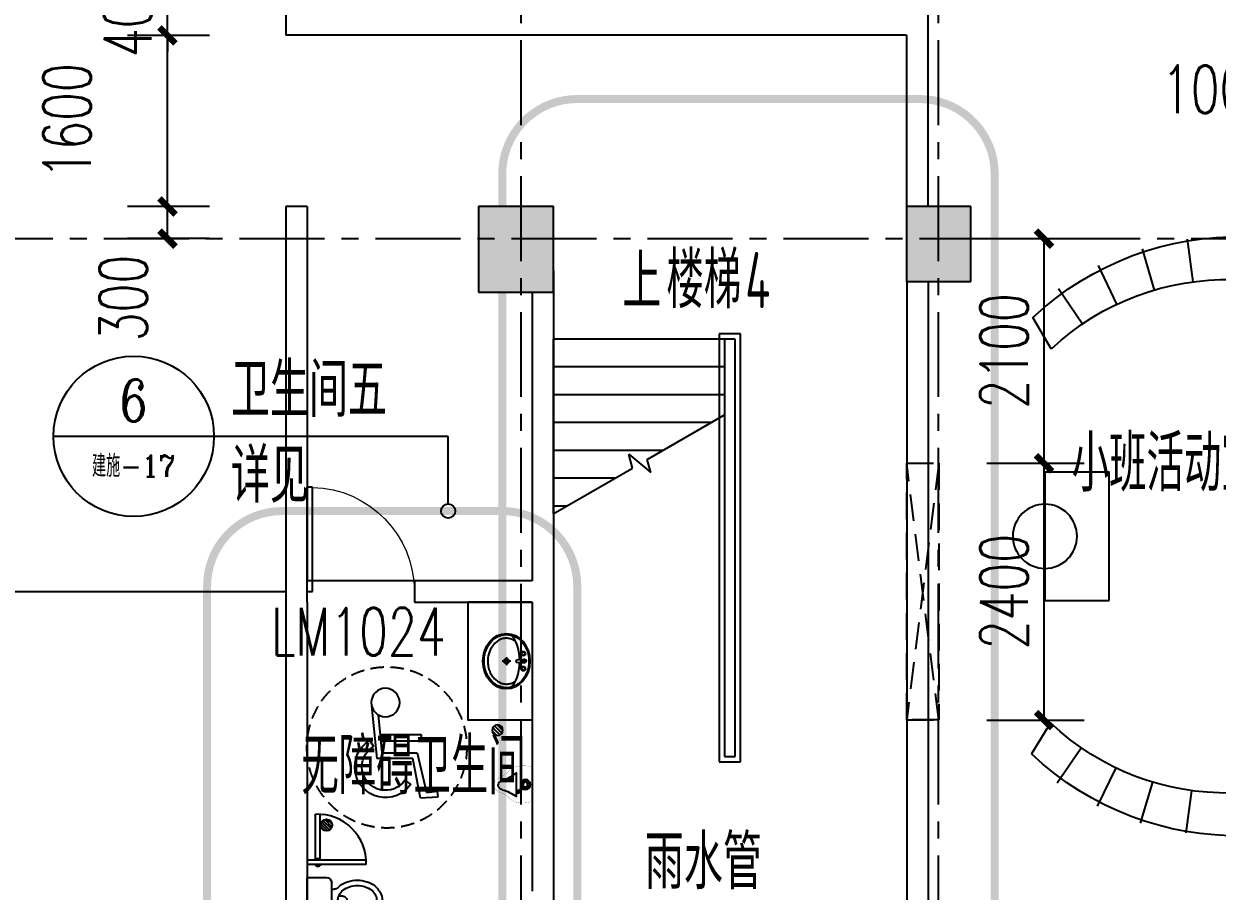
# Model space of a CAD drawing. Header units: millimetres. Extents: x -1048436 to -185795, y -983427 to 400387.
# Drawn here: x -744059 to -732911, y -444617 to -436510 of the extents above; entities that cross this region are included whole.
import ezdxf
from ezdxf.enums import TextEntityAlignment as Align

# ---------------------------------------------------------------- set-up
doc = ezdxf.new("R2010")
doc.units = ezdxf.units.MM
doc.header["$LTSCALE"] = 500
for name, pattern in [('( Dashed )', [0.75, 0.5, -0.25]), ('DASH', [0.35, 0.25, -0.1]), ('HIDDEN', [0.375, 0.25, -0.125]), ('一层轴网$0$CENTER', [50.8, 31.75, -6.35, 6.35, -6.35])]:
    doc.linetypes.add(name, pattern=pattern)
for name, color, linetype in [('COLUMN', 254, 'Continuous'), ('DIM_IDEN', 3, 'Continuous'), ('DIM_SYMB', 3, 'Continuous'), ('FUR', 55, 'Continuous'), ('PUB_DIM', 3, 'Continuous'), ('PUB_HATCH', 8, 'Continuous'), ('PUB_TEXT', 7, 'Continuous'), ('STAIR', 2, 'Continuous'), ('一层轴网$0$建-轴线', 1, '一层轴网$0$CENTER'), ('建-墙', 254, 'Continuous'), ('建-家具', 8, 'Continuous'), ('建-文字', 4, 'Continuous'), ('建-洁具', 55, 'Continuous'), ('建-符号-箭头', 13, 'Continuous'), ('建-符号-门编号', 13, 'Continuous'), ('建-门扇', 32, 'Continuous'), ('景-平面-绿化填充', 56, 'Continuous')]:
    doc.layers.add(name, color=color, linetype=linetype)
doc.styles.add('_TCH_DIM', font='SIMPLEX', dxfattribs={"bigfont": 'GBCBIG'})
doc.styles.add('_TCH_DIM_T3', font='SIMPLEX', dxfattribs={"width": 0.705882, "bigfont": 'GBCBIG'})
doc.styles.add('_TCH_LABEL', font='COMPLEX', dxfattribs={"bigfont": 'GBCBIG'})
doc.styles.add('_TCH_WINDOW', font='SIMPLEX', dxfattribs={"height": 3.5, "bigfont": 'GBCBIG'})
doc.styles.add('XD2008', font='xd-hzs.shx', dxfattribs={"width": 0.7, "bigfont": 'xd-hztxt.shx'})
doc.dimstyles.new('_TCH_ARCH&&150', dxfattribs={"dimtxt": 446.25, "dimasz": 150, "dimexe": 375, "dimexo": 450, "dimgap": 150, "dimtad": 1, "dimdec": 0, "dimzin": 0, "dimdsep": 46, "dimtxsty": '_TCH_DIM_T3', "dimblk": 'ARCHTICK', "dimcen": 0.09, "dimclrt": 7, "dimazin": 2, "dimtfac": 1, "dimtdec": 0, "dimtix": 1, "dimtmove": 2, "dimatfit": 3, "dimldrblk": 'ARCHTICK', "dimfxl": 1, "dimtolj": 1, "dimtzin": 0, "dimarcsym": 0})

# ---------------------------------------------------------------- blocks, each defined once
blk = doc.blocks.new('tjytk')
at = {"layer": '建-家具'}
for p, q in [((22707351, -4836232), (22707280, -4835838)), ((22707711, -4835794), (22707720, -4836194)), ((22708092, -4836214), (22708144, -4835818)), ((22706991, -4836326), (22706860, -4835948)), ((22708568, -4835908), (22708455, -4836292)), ((22708803, -4836424), (22708974, -4836063)), ((22706650, -4836474), (22706462, -4836121)), ((22709350, -4836278), (22709125, -4836609)), ((22706096, -4836353), (22706336, -4836673)), ((22706057, -4836919), (22705771, -4836639)), ((22709416, -4836841), (22709589, -4836549)), ((22705493, -4836973), (22705819, -4837204)), ((22705628, -4837523), (22705270, -4837345)), ((22705107, -4837746), (22705488, -4837867)), ((22705404, -4838229), (22705008, -4838169)), ((22704976, -4838601), (22705376, -4838600)), ((22705406, -4838971), (22705011, -4839034)), ((22705112, -4839455), (22705492, -4839332)), ((22705634, -4839676), (22705277, -4839856)), ((22705502, -4840227), (22705827, -4839994)), ((22706066, -4840278), (22705781, -4840559)), ((22709425, -4840337), (22709600, -4840628)), ((22706109, -4840843), (22706347, -4840522)), ((22709363, -4840900), (22709136, -4840571)), ((22706662, -4840719), (22706476, -4841074)), ((22708814, -4840757), (22708988, -4841118)), ((22706875, -4841245), (22707003, -4840866)), ((22707364, -4840958), (22707295, -4841352)), ((22707727, -4841393), (22707734, -4840993)), ((22708105, -4840971), (22708159, -4841367)), ((22708583, -4841275), (22708468, -4840892))]:
    blk.add_line(p, q, dxfattribs=at)
at = {"layer": '建-家具', "elevation": 0}
blk.add_lwpolyline([(22708876, -4839194), (22708876, -4837994), (22709476, -4837994), (22709476, -4839194)], close=True, dxfattribs=at)
at = {"layer": '建-家具'}
blk.add_circle((22709476, -4838594), 300, dxfattribs=at)
for centre, radius in [((22707676, -4838594), 2800), ((22707776, -4838594), 2400)]:
    blk.add_arc(centre, radius, 46.9055, 313.4094, dxfattribs=at)
blk = doc.blocks.new('A$C3D0C7A98')
at = {"layer": '建-家具', "linetype": 'Continuous', "extrusion": (0, 0, -1), "xscale": -1, "zscale": -1}
blk.add_blockref('tjytk', (22704618, 4842111), dxfattribs=at)
blk = doc.blocks.new('$lvtry$00000173')
at = {"color": 0}
for p, q in [((-11, -125), (-16, -50)), ((12, -125), (16, -50)), ((-35, -219), (40, -219)), ((2, -177), (2, -260))]:
    blk.add_line(p, q, dxfattribs=at)
for centre, radius in [((-69, -62), 20.6), ((-69, -62), 15.6), ((0, -50), 15.8), ((72, -62), 20.6), ((72, -62), 15.6), ((2, -219), 23.4)]:
    blk.add_circle(centre, radius, dxfattribs=at)
blk.add_arc((1, -117), 13.9, 215.486, 324.514, dxfattribs=at)
blk.add_ellipse((2, -219), major_axis=(-259, 0), ratio=0.848663, dxfattribs=at)
for start_param, end_param in [(4.764585, 5.931457), (3.493317, 4.671733)]:
    blk.add_ellipse((2, -215), major_axis=(-259, 0), ratio=0.459125, start_param=start_param, end_param=end_param, dxfattribs=at)
for points, knots in [([(-247, -219, 0), (-247, -226, 0), (-247, -233, 0), (-245, -253, 0), (-242, -264, 0), (-234, -288, 0), (-229, -299, 0), (-216, -321, 0), (-209, -331, 0), (-192, -351, 0), (-183, -360, 0), (-162, -377, 0), (-151, -385, 0), (-127, -399, 0), (-115, -405, 0), (-88, -415, 0), (-75, -419, 0), (-47, -425, 0), (-32, -427, 0), (-4, -429, 0), (11, -429, 0), (40, -426, 0), (54, -424, 0), (82, -418, 0), (96, -413, 0), (122, -403, 0), (134, -397, 0), (158, -383, 0), (169, -375, 0), (189, -357, 0), (198, -348, 0), (215, -328, 0), (222, -318, 0), (234, -296, 0), (239, -284, 0), (246, -261, 0), (248, -249, 0), (251, -225, 0), (251, -213, 0), (249, -189, 0), (246, -177, 0), (239, -154, 0), (234, -143, 0), (222, -121, 0), (215, -110, 0), (199, -90, 0), (190, -81, 0), (170, -63, 0), (159, -55, 0), (135, -41, 0), (123, -35, 0), (97, -24, 0), (83, -20, 0), (55, -13, 0), (41, -11, 0), (12, -9, 0), (-3, -9, 0), (-31, -10, 0), (-46, -12, 0), (-74, -18, 0), (-87, -22, 0), (-114, -32, 0), (-126, -38, 0), (-150, -52, 0), (-162, -60, 0), (-182, -77, 0), (-192, -86, 0), (-209, -106, 0), (-216, -116, 0), (-228, -138, 0), (-234, -149, 0), (-242, -172, 0), (-244, -184, 0), (-247, -204, 0), (-247, -211, 0), (-247, -219, 0)], [0, 0, 0, 0, 0.105369, 0.105369, 0.278747, 0.278747, 0.452125, 0.452125, 0.625504, 0.625504, 0.798882, 0.798882, 0.97226, 0.97226, 1.145639, 1.145639, 1.319017, 1.319017, 1.492395, 1.492395, 1.665774, 1.665774, 1.839152, 1.839152, 2.01253, 2.01253, 2.185909, 2.185909, 2.359287, 2.359287, 2.532665, 2.532665, 2.706044, 2.706044, 2.879422, 2.879422, 3.0528, 3.0528, 3.226179, 3.226179, 3.399557, 3.399557, 3.572935, 3.572935, 3.746313, 3.746313, 3.919692, 3.919692, 4.09307, 4.09307, 4.266448, 4.266448, 4.439827, 4.439827, 4.613205, 4.613205, 4.786583, 4.786583, 4.959962, 4.959962, 5.13334, 5.13334, 5.306718, 5.306718, 5.480097, 5.480097, 5.653475, 5.653475, 5.826853, 5.826853, 6.000232, 6.000232, 6.17361, 6.17361, 6.283185, 6.283185, 6.283185, 6.283185]), ([(-184, -131, 0), (-185, -133, 0), (-186, -135, 0), (-191, -143, 0), (-195, -149, 0), (-201, -161, 0), (-203, -168, 0), (-207, -180, 0), (-209, -187, 0), (-211, -199, 0), (-212, -205, 0), (-212, -214, 0), (-212, -216, 0), (-212, -219, 0), (-212, -225, 0), (-212, -232, 0), (-210, -246, 0), (-208, -254, 0), (-204, -266, 0), (-202, -272, 0), (-198, -281, 0), (-196, -286, 0), (-189, -298, 0), (-185, -304, 0), (-176, -316, 0), (-171, -322, 0), (-161, -332, 0), (-156, -337, 0), (-143, -347, 0), (-135, -353, 0), (-121, -362, 0), (-116, -365, 0), (-105, -370, 0), (-100, -373, 0), (-88, -378, 0), (-82, -380, 0), (-69, -384, 0), (-63, -386, 0), (-47, -389, 0), (-38, -391, 0), (-21, -393, 0), (-12, -393, 0), (7, -394, 0), (16, -393, 0), (34, -392, 0), (43, -390, 0), (59, -387, 0), (67, -385, 0), (83, -380, 0), (91, -378, 0), (106, -372, 0), (113, -368, 0), (127, -361, 0), (133, -357, 0), (146, -348, 0), (152, -343, 0), (163, -333, 0), (169, -328, 0), (178, -317, 0), (183, -312, 0), (190, -301, 0), (194, -296, 0), (200, -284, 0), (204, -277, 0), (209, -264, 0), (210, -258, 0), (213, -246, 0), (214, -241, 0), (216, -227, 0), (216, -219, 0), (215, -206, 0), (214, -200, 0), (213, -189, 0), (211, -183, 0), (206, -167, 0), (202, -156, 0), (193, -141, 0), (190, -136, 0), (187, -131, 0)], [5.740897, 5.740897, 5.740897, 5.740897, 5.780874, 5.780874, 5.896829, 5.896829, 6.012784, 6.012784, 6.128739, 6.128739, 6.240697, 6.240697, 6.283185, 6.283185, 6.283185, 6.399826, 6.399826, 6.5409, 6.5409, 6.634, 6.634, 6.7271, 6.7271, 6.852188, 6.852188, 6.977276, 6.977276, 7.077377, 7.077377, 7.229977, 7.229977, 7.317389, 7.317389, 7.404801, 7.404801, 7.497094, 7.497094, 7.589386, 7.589386, 7.712334, 7.712334, 7.835281, 7.835281, 7.958228, 7.958228, 8.081175, 8.081175, 8.194983, 8.194983, 8.30879, 8.30879, 8.422598, 8.422598, 8.537599, 8.537599, 8.6526, 8.6526, 8.767602, 8.767602, 8.884432, 8.884432, 8.982435, 8.982435, 9.119467, 9.119467, 9.224191, 9.224191, 9.328914, 9.328914, 9.470087, 9.470087, 9.571187, 9.571187, 9.672288, 9.672288, 9.874489, 9.874489, 9.967059, 9.967059, 9.967059, 9.967059])]:
    blk.add_open_spline(points, degree=3, knots=knots, dxfattribs=at)
for p in [(1, -50), (2, -219)]:
    blk.add_point(p, dxfattribs=at)
blk = doc.blocks.new('$lvtry$00000171')
h = blk.add_hatch()
h.set_pattern_fill('ANSI31', color=256, scale=15, style=0)
h.set_pattern_definition([(45, (0, 0), (-16.838, 16.838), [])])
h.paths.add_polyline_path([(35, 17, 0.162278), (7, 31), (-49, -26, 0.162278), (-35, -54)])
h.paths.add_polyline_path([(7, 31, 0.456412), (-50, -18, 0.035489), (-49, -26)])
h.paths.add_polyline_path([(49, -11, 0.162278), (35, 17), (-35, -54, 0.162278), (-7, -68)])
h.paths.add_polyline_path([(50, -18, 0.035489), (49, -11), (-7, -68, 0.456412)])
blk.add_circle((0, -18), 50)
blk = doc.blocks.new('M_E14')
blk.add_line((-116, -146), (109, -146))
at = {"const_width": 1.5}
for points in [[(-185, 0), (-185, -10), (-165, -10)], [(-185, 0), (185, 0), (185, -10), (165, -10)], [(-137, -207), (-146, -194), (-153, -182), (-159, -172), (-163, -162), (-166, -154), (-168, -146), (-169, -139), (-170, -133), (-171, -127), (-172, -121), (-172, -115), (-173, -110), (-173, -104), (-173, -98), (-173, -92), (-173, -86), (-173, -79), (-173, -72), (-172, -64), (-171, -54), (-170, -44), (-168, -31), (-166, -17), (-164, -9)], [(128, -215), (138, -202), (145, -191), (152, -180), (156, -171), (160, -163), (162, -156), (164, -149), (165, -142), (166, -136), (167, -130), (168, -125), (169, -119), (170, -114), (170, -108), (170, -102), (171, -96), (171, -89), (171, -82), (171, -73), (171, -64), (170, -53), (169, -41), (167, -27), (165, -10)], [(166, -14), (165, -9)], [(-137, -205), (-127, -214)], [(-130, -211), (-128, -213), (-120, -221), (-113, -229), (-107, -236), (-102, -244), (-98, -251), (-93, -259), (-90, -266), (-86, -274), (-83, -281), (-80, -288), (-77, -295), (-74, -302), (-71, -308), (-68, -314), (-65, -320), (-62, -325), (-58, -330), (-55, -334), (-51, -338), (-47, -342), (-43, -345), (-39, -348), (-34, -351), (-30, -353), (-25, -355), (-20, -357), (-15, -358), (-10, -359), (-5, -360), (0, -360), (0, -360)], [(120, -218), (119, -220), (110, -227), (103, -235), (97, -242), (91, -249), (86, -256), (81, -264), (77, -271), (73, -278), (70, -285), (66, -292), (63, -299), (60, -306), (57, -312), (53, -318), (50, -323), (46, -328), (42, -332), (38, -337), (34, -340), (30, -344), (26, -347), (22, -350), (17, -352), (12, -354), (8, -356), (3, -357), (-1, -358)], [(129, -212), (117, -220)]]:
    blk.add_lwpolyline(points, dxfattribs=at)
for radius in [47.3, 34.6, 22.1]:
    blk.add_circle((-4, -62), radius)
for centre, radius, start, end in [((-387, -363), 346, 14.0616, 38.7001), ((331, -366), 312, 135.2868, 164.3913), ((-10, -276), 40.9, 183.6565, 351.9398)]:
    blk.add_arc(centre, radius, start, end)
at = {"width": 0.8, "flags": 9}
for tag in ['XSIZE', 'YSIZE']:
    blk.add_attdef(tag, (0, 0), '', height=0.5, dxfattribs=at)
blk = doc.blocks.new('_LV5')
for p, q in [((210, 0), (-210, 0)), ((-210, 0), (-210, -180)), ((210, -180), (210, 0)), ((160, -230), (-160, -230)), ((-101, -230), (-101, -254)), ((101, -230), (101, -254))]:
    blk.add_line(p, q)
blk.add_lwpolyline([(-135, -469, 0.080312), (-123, -544, 0.089014), (-92, -602, 0.104918), (-46, -639, 0.119812), (0, -650, 0.119812), (46, -639, 0.104918), (92, -602, 0.089014), (123, -544, 0.080312), (135, -469, 0.080312), (123, -395, 0.089014), (92, -337, 0.104918), (46, -300, 0.119812), (0, -288, 0.119812), (-46, -300, 0.104918), (-92, -337, 0.089014), (-123, -395, 0.080312)], format="xyb", close=True)
for points in [[(-39, -318, 0.073567), (-36, -339, 0.084454), (-27, -356, 0.10642), (-14, -368, 0.129709), (0, -372, 0.129709), (14, -368, 0.10642), (27, -356, 0.084454), (36, -339, 0.073567), (39, -318, 0.073567), (36, -298, 0.014016), (35, -295, 0.10642)], [(-35, -295, 0.013578), (-36, -298, 0.073567), (-39, -318, 0.073567)]]:
    blk.add_lwpolyline(points, format="xyb")
for centre, radius, start, end in [((-160, -180), 50, 180, 270), ((160, -180), 50, 270, 0), ((52, -453), 235, 141.2863, 161.6333), ((20, -427), 194, 134.8144, 141.2863), ((-151, -254), 50, 314.8144, 0), ((151, -254), 50, 180, 225.2555), ((-20, -427), 194, 38.7137, 45.2555), ((-52, -453), 235, 18.3667, 38.7137), ((102, -469), 287, 161.6333, 180), ((-102, -469), 287, 0, 18.3667), ((102, -469), 287, 180, 198.3667), ((-102, -469), 287, 341.6333, 0), ((52, -486), 235, 198.3667, 218.7137), ((20, -512), 194, 218.7137, 242.6714), ((-20, -512), 194, 297.3286, 321.2863), ((-52, -486), 235, 321.2863, 341.6333), ((0, -551), 150, 242.6714, 270), ((0, -551), 150, 270, 297.3286)]:
    blk.add_arc(centre, radius, start, end)
blk = doc.blocks.new('fdhgh')
at = {"layer": '景-平面-绿化填充'}
h = blk.add_hatch(dxfattribs=at)
h.set_pattern_fill('GRASS', color=256, scale=500, style=0)
h.set_pattern_definition([(90, (-26937.1, -803185.1), (-997.7955, 997.7955), [264.5807, -1731.0102]), (45, (-26937.1, -803185.1), (-997.7962, 997.7962), [264.5807, -1146.5161]), (135, (-26937.1, -803185.1), (-997.7962, -997.7962), [264.5807, -1146.5161])])
edge = h.paths.add_edge_path()
edge.add_line((-1391918, -533384), (-1391918, -500074))
edge.add_line((-1391918, -500074), (-1392920, -492192))
edge.add_line((-1392920, -492192), (-1460021, -492192))
edge.add_line((-1460021, -492192), (-1460021, -494283))
edge.add_arc((-1458021, -494283), 2000, 180, 270)
edge.add_line((-1458021, -496283), (-1434821, -496283))
edge.add_line((-1434821, -496283), (-1434821, -501283))
edge.add_line((-1434821, -501283), (-1452821, -501283))
edge.add_line((-1452821, -501283), (-1452821, -499283))
edge.add_line((-1452821, -499283), (-1458021, -499283))
edge.add_arc((-1458021, -501283), 2000, 90, 180)
edge.add_line((-1460021, -501283), (-1460021, -502283))
edge.add_line((-1460021, -502283), (-1406458, -502283))
edge.add_line((-1406458, -502283), (-1405476, -509988))
edge.add_line((-1405476, -509988), (-1405271, -509962))
edge.add_arc((-1405406, -508971), 1000, 277.7235, 360)
edge.add_line((-1404406, -508971), (-1404666, -506861))
edge.add_line((-1404666, -506861), (-1395440, -505688))
edge.add_line((-1395440, -505688), (-1393762, -518881))
edge.add_line((-1393762, -518881), (-1399615, -519626))
edge.add_arc((-1399489, -520618), 1000, 97.2475, 187.2475)
edge.add_line((-1400481, -520744), (-1400418, -521240))
edge.add_line((-1400418, -521240), (-1393573, -520369))
edge.add_line((-1393573, -520369), (-1391918, -533384))
edge = h.paths.add_edge_path()
edge.add_line((-1460644, -592730), (-1436235, -592730))
edge.add_line((-1436235, -592730), (-1436235, -590271))
edge.add_line((-1436235, -590271), (-1440973, -590271))
edge.add_line((-1440973, -590271), (-1440973, -582660))
edge.add_line((-1440973, -582660), (-1449771, -582659))
edge.add_line((-1449771, -582659), (-1449771, -583259))
edge.add_line((-1449771, -583259), (-1463873, -583259))
edge.add_line((-1463873, -583259), (-1463873, -584960))
edge.add_line((-1463873, -584960), (-1474580, -584960))
edge.add_line((-1474580, -584960), (-1476321, -583426))
edge.add_line((-1476321, -583426), (-1476321, -574192))
edge.add_line((-1476321, -574192), (-1481371, -574192))
edge.add_line((-1481371, -574192), (-1481371, -577350))
edge.add_arc((-1472371, -577350), 9000, 180, 247.0886)
edge.add_line((-1475875, -585640), (-1464599, -590406))
edge.add_arc((-1467358, -599627), 9626, 45.7713, 73.3481, ccw=False)
blk = doc.blocks.new('一层轴网')
at = {"layer": '一层轴网$0$建-轴线', "ltscale": 0.05}
blk.add_line((-2650, 66576.4), (54751.3, 66576.4), dxfattribs=at)
for points in [[(13950, 57476.4), (13950, 82276.4)], [(17850, 57476.4), (17850, 82276.4)]]:
    blk.add_lwpolyline(points, dxfattribs=at)
blk = doc.blocks.new('M-CTS-L1$0$A$C5FA93A88')
at = {"linetype": 'ByBlock'}
for p, q in [((132, 601), (82, 78)), ((32, 132), (66, 486)), ((48, 301), (-333, 301)), ((-333, 301), (-333, 241)), ((-333, 241), (43, 241)), ((147, 247), (113, 189)), ((-297, 132), (-382, -240)), ((32, 132), (-297, 132)), ((-327, -294), (-255, 78)), ((-255, 78), (82, 78)), ((-237, -162), (-182, -124)), ((-484, -228), (-490, -282)), ((-490, -282), (-327, -294)), ((-382, -240), (-484, -228))]:
    blk.add_line(p, q, dxfattribs=at)
at = {"linetype": 'HIDDEN'}
blk.add_circle((-13, 181), 750, dxfattribs=at)
at = {"linetype": 'ByBlock'}
blk.add_circle((0, 601), 133, dxfattribs=at)
for radius in [287, 220]:
    blk.add_arc((0, 0), radius, 214.2897, 59.1301, dxfattribs=at)
blk = doc.blocks.new('A$C06EE1D4D')
at = {"layer": 'PUB_TEXT', "style": '_TCH_DIM'}
blk.add_text('雨水管', height=506.4, dxfattribs=at).set_placement((83562, 95920))
blk = doc.blocks.new('_ArchTick')
at = {"color": 0, "linetype": 'ByBlock', "const_width": 0.4}
blk.add_lwpolyline([(-0.5, -0.5), (0.5, 0.5)], dxfattribs=at)
blk = doc.blocks.new('*D2965')
at = {"layer": 'Defpoints', "color": 0, "transparency": 16777216}
for p in [(-735511, -440618), (-734528, -440618), (-735511, -443018)]:
    blk.add_point(p, dxfattribs=at)
at = {"layer": 'PUB_DIM', "color": 0, "lineweight": -2, "transparency": 16777216}
for p, q in [((-735061, -440618), (-734153, -440618)), ((-734528, -443018), (-734528, -440618)), ((-735061, -443018), (-734153, -443018))]:
    blk.add_line(p, q, dxfattribs=at)
at = {"layer": 'PUB_DIM', "color": 0, "lineweight": -2, "transparency": 16777216, "xscale": 150, "yscale": 150, "zscale": 150}
for p, rotation in [((-734528, -440618), 90), ((-734528, -443018), 270)]:
    blk.add_blockref('_ArchTick', p, dxfattribs=dict(at, rotation=rotation))
at = {"layer": 'PUB_DIM', "color": 7, "transparency": 16777216, "insert": (-734901, -441818), "char_height": 446.2, "attachment_point": 5, "rotation": 90, "style": '_TCH_DIM_T3'}
blk.add_mtext('\\A1;2400', dxfattribs=at)
blk = doc.blocks.new('*D2966')
at = {"layer": 'Defpoints', "color": 0, "transparency": 16777216}
for p in [(-735511, -438518), (-734528, -438518), (-735511, -440618)]:
    blk.add_point(p, dxfattribs=at)
at = {"layer": 'PUB_DIM', "color": 0, "lineweight": -2, "transparency": 16777216}
for p, q in [((-735061, -438518), (-734153, -438518)), ((-734528, -440618), (-734528, -438518)), ((-735061, -440618), (-734153, -440618))]:
    blk.add_line(p, q, dxfattribs=at)
at = {"layer": 'PUB_DIM', "color": 0, "lineweight": -2, "transparency": 16777216, "xscale": 150, "yscale": 150, "zscale": 150}
for p, rotation in [((-734528, -438518), 90), ((-734528, -440618), 270)]:
    blk.add_blockref('_ArchTick', p, dxfattribs=dict(at, rotation=rotation))
at = {"layer": 'PUB_DIM', "color": 7, "transparency": 16777216, "insert": (-734901, -439568), "char_height": 446.2, "attachment_point": 5, "rotation": 90, "style": '_TCH_DIM_T3'}
blk.add_mtext('\\A1;2100', dxfattribs=at)
blk = doc.blocks.new('*D1680')
at = {"layer": 'Defpoints', "color": 0, "transparency": 16777216}
for p in [(-732213, -436343), (-731213, -436343), (-731213, -437152)]:
    blk.add_point(p, dxfattribs=at)
at = {"layer": 'PUB_DIM', "color": 0, "lineweight": -2, "transparency": 16777216}
for p, q in [((-732213, -436793), (-732213, -437527)), ((-731213, -436793), (-731213, -437527)), ((-732213, -437152), (-731213, -437152))]:
    blk.add_line(p, q, dxfattribs=at)
at = {"layer": 'PUB_DIM', "color": 0, "lineweight": -2, "transparency": 16777216, "xscale": 150, "yscale": 150, "zscale": 150, "rotation": 180}
blk.add_blockref('_ArchTick', (-732213, -437152), dxfattribs=at)
at = {"layer": 'PUB_DIM', "color": 0, "lineweight": -2, "transparency": 16777216, "xscale": 150, "yscale": 150, "zscale": 150}
blk.add_blockref('_ArchTick', (-731213, -437152), dxfattribs=at)
at = {"layer": 'PUB_DIM', "color": 7, "transparency": 16777216, "insert": (-732888, -437122), "char_height": 446.2, "attachment_point": 5, "style": '_TCH_DIM_T3'}
blk.add_mtext('\\A1;1000', dxfattribs=at)
blk = doc.blocks.new('*D1685')
at = {"layer": 'Defpoints', "color": 0, "transparency": 16777216}
for p in [(-742717, -436218), (-741875, -436218), (-741875, -436618)]:
    blk.add_point(p, dxfattribs=at)
at = {"layer": 'PUB_DIM', "color": 0, "lineweight": -2, "transparency": 16777216}
for p, q in [((-742717, -436218), (-742717, -436068)), ((-742325, -436218), (-743092, -436218)), ((-742717, -436618), (-742717, -436218)), ((-742325, -436618), (-743092, -436618)), ((-742717, -436618), (-742717, -436768))]:
    blk.add_line(p, q, dxfattribs=at)
at = {"layer": 'PUB_DIM', "color": 0, "lineweight": -2, "transparency": 16777216, "xscale": 150, "yscale": 150, "zscale": 150}
for p, rotation in [((-742717, -436218), 270), ((-742717, -436618), 90)]:
    blk.add_blockref('_ArchTick', p, dxfattribs=dict(at, rotation=rotation))
at = {"layer": 'PUB_DIM', "color": 7, "transparency": 16777216, "insert": (-743090, -436418), "char_height": 446.2, "attachment_point": 5, "rotation": 90, "style": '_TCH_DIM_T3'}
blk.add_mtext('\\A1;400', dxfattribs=at)
blk = doc.blocks.new('*D1686')
at = {"layer": 'Defpoints', "color": 0, "transparency": 16777216}
for p in [(-742717, -436618), (-741875, -436618), (-741875, -438218)]:
    blk.add_point(p, dxfattribs=at)
at = {"layer": 'PUB_DIM', "color": 0, "lineweight": -2, "transparency": 16777216}
for p, q in [((-742325, -436618), (-743092, -436618)), ((-742717, -438218), (-742717, -436618)), ((-742325, -438218), (-743092, -438218))]:
    blk.add_line(p, q, dxfattribs=at)
at = {"layer": 'PUB_DIM', "color": 0, "lineweight": -2, "transparency": 16777216, "xscale": 150, "yscale": 150, "zscale": 150}
for p, rotation in [((-742717, -436618), 90), ((-742717, -438218), 270)]:
    blk.add_blockref('_ArchTick', p, dxfattribs=dict(at, rotation=rotation))
at = {"layer": 'PUB_DIM', "color": 7, "transparency": 16777216, "insert": (-743655, -437418), "char_height": 446.2, "attachment_point": 5, "rotation": 90, "style": '_TCH_DIM_T3'}
blk.add_mtext('\\A1;1600', dxfattribs=at)
blk = doc.blocks.new('*D1687')
at = {"layer": 'Defpoints', "color": 0, "transparency": 16777216}
for p in [(-742717, -438218), (-741875, -438218), (-741875, -438518)]:
    blk.add_point(p, dxfattribs=at)
at = {"layer": 'PUB_DIM', "color": 0, "lineweight": -2, "transparency": 16777216}
for p, q in [((-742325, -438218), (-743092, -438218)), ((-742717, -438518), (-742717, -438218)), ((-742325, -438518), (-743092, -438518))]:
    blk.add_line(p, q, dxfattribs=at)
at = {"layer": 'PUB_DIM', "color": 0, "lineweight": -2, "transparency": 16777216, "xscale": 150, "yscale": 150, "zscale": 150}
for p, rotation in [((-742717, -438218), 90), ((-742717, -438518), 270)]:
    blk.add_blockref('_ArchTick', p, dxfattribs=dict(at, rotation=rotation))
at = {"layer": 'PUB_DIM', "color": 7, "transparency": 16777216, "insert": (-743130, -439073), "char_height": 446.2, "attachment_point": 5, "rotation": 90, "style": '_TCH_DIM_T3'}
blk.add_mtext('\\A1;300', dxfattribs=at)
blk = doc.blocks.new('$DorLib2D$00000001')
for p, q in [((0.45, 0.975), (0.5, 0.975)), ((0.45, 0), (0.45, 0.975)), ((0.5, 0), (0.5, 0.975)), ((0.5, 0), (0.45, 0))]:
    blk.add_line(p, q)
at = {"lineweight": 13}
blk.add_arc((0.475, 0), 0.975, 91.4693, 180, dxfattribs=at)
blk = doc.blocks.new('dsgdfgdfghgf')
at = {"linetype": '( Dashed )'}
blk.add_lwpolyline([(-735511.1, -440617.6), (-735511.1, -443017.6), (-735811.1, -443017.6), (-735811.1, -440617.6), (-735511.1, -440617.6), (-735811.1, -443017.6), (-735511.1, -443017.6), (-735811.1, -440617.6)], dxfattribs=at)
at = {"layer": 'PUB_DIM'}
for p1, p2, picture, middle in [((-735511.1, -440617.6), (-735511.1, -438517.6), '*D2966', (-734901.1, -439567.6)), ((-735511.1, -443017.6), (-735511.1, -440617.6), '*D2965', (-734901.1, -441817.6))]:
    dim = blk.add_aligned_dim(p1=p1, p2=p2, distance=-983.1, dimstyle='_TCH_ARCH&&150', dxfattribs=at)
    dim.commit()
    dim.dimension.update_dxf_attribs({"geometry": picture, "text_midpoint": middle})

msp = doc.modelspace()

# ---------------------------------------------------------------- hatches: boundary and pattern name
at = {"layer": 'PUB_HATCH'}
for points in [[(-739811.4, -438217.4), (-739811.4, -439017.4), (-739111.4, -439017.4), (-739111.4, -438217.4)], [(-735811.4, -438217.4), (-735811.4, -438917.4), (-735211.4, -438917.4), (-735211.4, -438217.4)]]:
    msp.add_hatch(color=256, dxfattribs=at).paths.add_polyline_path(points)
at = {"layer": '建-文字'}
h = msp.add_hatch(dxfattribs=at)
h.set_pattern_fill('ANSI31', color=256, scale=144, angle=-183.57474, style=0)
h.set_pattern_definition([(135, (-583500.485, -381248.001), (12.727922, 12.727922), [])])
h.paths.add_polyline_path([(-741285.6, -443999.8, 1), (-741177.6, -443999.8, 1)])

# ---------------------------------------------------------------- linework, layer by layer
msp.add_line((-747211.1, -441817.5), (-741612.7, -441817.5))
at = {"layer": 'COLUMN'}
for p, q in [((-739811.4, -438217.4), (-739811.4, -439017.4)), ((-739111.4, -438217.4), (-739811.4, -438217.4)), ((-739111.4, -439017.4), (-739111.4, -438217.4)), ((-735811.4, -438217.4), (-735811.4, -438917.4)), ((-735211.4, -438217.4), (-735811.4, -438217.4)), ((-735211.4, -438917.4), (-735211.4, -438217.4)), ((-735811.4, -438917.4), (-735211.4, -438917.4)), ((-739811.4, -439017.4), (-739111.4, -439017.4))]:
    msp.add_line(p, q, dxfattribs=at)
at = {"layer": 'DIM_IDEN'}
for p, q in [((-742282.4, -440366.1), (-743782.4, -440366.1)), ((-740094.6, -440366.1), (-742282.4, -440366.1)), ((-740094.6, -440998.2), (-740094.6, -440366.1))]:
    msp.add_line(p, q, dxfattribs=at)
for centre, radius in [((-743032.4, -440366.1), 750), ((-740094.6, -441064.5), 66.2)]:
    msp.add_circle(centre, radius, dxfattribs=at)
at = {"layer": 'DIM_SYMB'}
msp.add_lwpolyline([(-738312.4, -439327.6, 0, 0, 0), (-738312.4, -440047.6, 120, 0, 0), (-738312.4, -440497.6, 0, 0, 0)], format="xyseb", dxfattribs=at)
at = {"layer": 'STAIR'}
for p, q in [((-737362.4, -439407.6), (-737562.4, -439407.6)), ((-737562.4, -439407.6), (-737562.4, -443407.6)), ((-737362.4, -443407.6), (-737362.4, -439407.6)), ((-739112.4, -439457.6), (-739112.4, -441089.5)), ((-737512.4, -439457.6), (-739112.4, -439457.6)), ((-737512.4, -439457.6), (-737512.4, -440165.7)), ((-737412.4, -439457.6), (-737512.4, -439457.6)), ((-737512.4, -439457.6), (-737512.4, -443357.6)), ((-737412.4, -443357.6), (-737412.4, -439457.6)), ((-737512.4, -439717.6), (-739112.4, -439717.6)), ((-737512.4, -439977.6), (-739112.4, -439977.6)), ((-738234.6, -440582.7), (-737512.4, -440165.7)), ((-737636.9, -440237.6), (-739112.4, -440237.6)), ((-738087.2, -440497.6), (-739112.4, -440497.6)), ((-738372.9, -440662.5), (-738407.8, -440532.1)), ((-738407.8, -440532.1), (-738201.8, -440705)), ((-739112.4, -441089.5), (-738372.9, -440662.5)), ((-738201.8, -440705), (-738234.6, -440582.7)), ((-738537.6, -440757.6), (-739112.4, -440757.6)), ((-738987.9, -441017.6), (-739112.4, -441017.6)), ((-737562.4, -443407.6), (-737362.4, -443407.6)), ((-737512.4, -443357.6), (-737412.4, -443357.6))]:
    msp.add_line(p, q, dxfattribs=at)
at = {"layer": 'STAIR', "linetype": 'Continuous'}
msp.add_line((-735611.4, -441032.3), (-735611.4, -443617.6), dxfattribs=at)
at = {"layer": '建-墙'}
for p, q in [((-735612.7, -432517.5), (-735612.7, -436517.5)), ((-741612.7, -436217.5), (-741612.7, -436617.5)), ((-735612.7, -436517.5), (-735612.7, -438217.4)), ((-739224.5, -436617.5), (-741612.7, -436617.5)), ((-735812.7, -436617.5), (-739224.5, -436617.5)), ((-735812.7, -436617.5), (-735812.7, -438317.5)), ((-741612.7, -438217.5), (-741612.7, -441817.5)), ((-741412.7, -438217.5), (-741612.7, -438217.5)), ((-741412.7, -438217.5), (-741412.7, -441717.5)), ((-735812.4, -438217.5), (-735812.4, -438317.5)), ((-735811.4, -438217.5), (-735812.4, -438217.5)), ((-735712.4, -438217.5), (-735712.4, -438217.5)), ((-735811.4, -438317.5), (-735812.7, -438317.5)), ((-735812.4, -438317.5), (-735812.4, -438567.6)), ((-735712.4, -438267.5), (-735712.4, -438267.5)), ((-735712.4, -438317.5), (-735712.4, -438317.5)), ((-735712.4, -438317.5), (-735712.4, -438317.5)), ((-735712.4, -438442.6), (-735712.4, -438442.6)), ((-735811.4, -438567.6), (-735812.4, -438567.6)), ((-735712.4, -438567.6), (-735712.4, -438567.6)), ((-739111.1, -438817.5), (-739111.4, -438817.5)), ((-739111.1, -438817.5), (-739111.1, -441817.5)), ((-735811.1, -438917.4), (-735811.1, -444717.4)), ((-735611.1, -438917.4), (-735611.1, -444717.4)), ((-739311.1, -439017.4), (-739311.1, -441717.5)), ((-741410.6, -441717.5), (-741412.7, -441717.5)), ((-741410.6, -441917.5), (-741410.6, -441717.5)), ((-739311.1, -441717.5), (-740410.6, -441717.5)), ((-740410.6, -441717.5), (-740410.6, -441917.5)), ((-741612.7, -441817.5), (-741612.7, -445417.5)), ((-739111.1, -441817.5), (-739111.1, -445217.5)), ((-741412.7, -441917.5), (-741410.6, -441917.5)), ((-741412.7, -441917.5), (-741412.7, -445217.5)), ((-740410.6, -441917.5), (-739311.1, -441917.5)), ((-739311.1, -441917.5), (-739311.1, -444617.4))]:
    msp.add_line(p, q, dxfattribs=at)
at = {"layer": '建-文字'}
msp.add_circle((-741231.6, -443999.8, 0), 54, dxfattribs=at)
at = {"layer": '建-洁具'}
for p, q in [((-741332.7, -444320.2, 0), (-741332.7, -443899.3, 0)), ((-741291.9, -444320.2, 0), (-741291.9, -443899.3, 0)), ((-740860.6, -444328.9, 0), (-741412.7, -444328.9, 0)), ((-740861, -444368.9, 0), (-741412.7, -444368.9, 0))]:
    msp.add_line(p, q, dxfattribs=at)
msp.add_lwpolyline([(-739311.1, -441917.5), (-739911.1, -441917.5), (-739911.1, -443017.5), (-739311.1, -443017.5)], dxfattribs=at)
for centre, radius, start, end in [((-741312.4, -444350.5, 0), 451.6, 357.66869, 92.57976), ((-741312.3, -444349.6, 0), 35.7, 35.44182, 144.55818), ((-741312.3, -444348.2, 0), 35.7, 215.44182, 324.55818)]:
    msp.add_arc(centre, radius, start, end, dxfattribs=at)
at = {"layer": '建-符号-箭头', "linetype": 'DASH', "ltscale": 2, "const_width": 75}
for points in [[(-739589.3, -437913.2, -0.4142136), (-738889.3, -437213.2), (-735688.9, -437213.2, -0.4142136), (-734988.9, -437913.2), (-734988.9, -445161.3, -0.4142136), (-735688.9, -445861.3), (-738889.3, -445861.3, -0.4142136), (-739589.3, -445161.3)], [(-742346.5, -441764.5, -0.4142136), (-741646.5, -441064.5), (-739589.3, -441064.5, -0.4142136), (-738889.3, -441764.5), (-738889.3, -445161.3, -0.4142136), (-739589.3, -445861.3), (-741646.5, -445861.3, -0.4142136), (-742346.5, -445161.3)]]:
    msp.add_lwpolyline(points, format="xyb", close=True, dxfattribs=at)
at = {"layer": '建-门扇'}
msp.add_line((-740410.6, -441717.5), (-741410.6, -441717.5), dxfattribs=at)

# ---------------------------------------------------------------- block references
for name, p in [('fdhgh', (720308.8, 77265.7)), ('一层轴网', (-753362.7, -505094)), ('dsgdfgdfghgf', (0, 0)), ('A$C06EE1D4D', (-821819.6, -540518.5))]:
    msp.add_blockref(name, p)
at = {"xscale": -1}
msp.add_blockref('A$C3D0C7A98', (-729661.7, -444817.5), dxfattribs=at)
at = {"layer": 'FUR', "xscale": -1, "rotation": 270}
msp.add_blockref('M_E14', (-739311.1, -443617.5), dxfattribs=at)
at = {"layer": '建-洁具', "xscale": -1, "yscale": -1, "rotation": 90}
msp.add_blockref('$lvtry$00000173', (-739331.1, -442465.9), dxfattribs=at)
at = {"layer": '建-洁具', "xscale": -1}
msp.add_blockref('M-CTS-L1$0$A$C5FA93A88', (-740680.6, -443455.5), dxfattribs=at)
for name, p, rotation in [('$lvtry$00000171', (-739633.3, -443130.9), 180), ('_LV5', (-741412.7, -444699.9, 0), 90)]:
    msp.add_blockref(name, p, dxfattribs=dict(at, rotation=rotation))
at = {"layer": '建-门扇'}
ref = msp.add_blockref('$DorLib2D$00000001', (-740910.6, -441817.5), dxfattribs=dict(at, xscale=1000, yscale=-1000, zscale=200, rotation=180))
ref.add_attrib('A', 'LM1024', (-741750.7, -442415.6), dxfattribs={"layer": '建-符号-门编号', "height": 446.25, "style": '_TCH_WINDOW', "width": 0.705882})

# ---------------------------------------------------------------- texts
at = {"layer": 'PUB_TEXT', "style": '_TCH_DIM'}
for s, height, p in [('上', 506.4, (-738468.8, -439170.1)), ('卫生间五', 506.38, (-742124.9, -440186.3)), ('详见', 506.38, (-742124.9, -440987.2))]:
    msp.add_text(s, height=height, dxfattribs=at).set_placement(p)
at = {"layer": 'PUB_TEXT', "style": '_TCH_LABEL'}
msp.add_text('6', height=391.5, dxfattribs=at).set_placement((-743162.9, -440227.3), (-742901.9, -440227.3), align=Align.FIT)
at = {"layer": 'PUB_TEXT', "style": '_TCH_LABEL', "width": 0.947735}
msp.add_text('建施-17', height=204.58, dxfattribs=at).set_placement((-743422.1, -440745.2), (-742642.7, -440745.2), align=Align.FIT)
at = {"layer": '建-文字', "style": 'XD2008', "width": 0.7}
for s, p in [('楼梯', (-738055.2, -439168.6)), ('4', (-737320.2, -439168.6)), ('小班活动室', (-734268.3, -440882)), ('无障碍卫生间', (-741465.6, -443711.8))]:
    msp.add_text(s, height=525, dxfattribs=at).set_placement(p)

# ---------------------------------------------------------------- dimensions: what is measured, and where the dimension line sits
at = {"layer": 'PUB_DIM'}
dim = msp.add_aligned_dim(p1=(-741875, -436617.5), p2=(-741875, -436217.5), distance=842.1, dimstyle='_TCH_ARCH&&150', dxfattribs=at)
dim.commit()
dim.dimension.update_dxf_attribs({"geometry": '*D1685', "text_midpoint": (-743090.1, -436417.5)})
for base, p1, p2, angle, picture, middle in [((-731212.7, -437151.8), (-732212.7, -436342.5), (-731212.7, -436342.5), 0, '*D1680', (-732887.7, -437122.2)), ((-742717, -436617.5), (-741875, -438217.5), (-741875, -436617.5), 90, '*D1686', (-743654.5, -437417.5)), ((-742717, -438217.5), (-741875, -438517.6), (-741875, -438217.5), 90, '*D1687', (-743129.5, -439072.6))]:
    dim = msp.add_linear_dim(base=base, p1=p1, p2=p2, angle=angle, dimstyle='_TCH_ARCH&&150', dxfattribs=at)
    dim.commit()
    dim.dimension.update_dxf_attribs({"geometry": picture, "text_midpoint": middle, "dimtype": 129})

doc.saveas('drawing.dxf')
